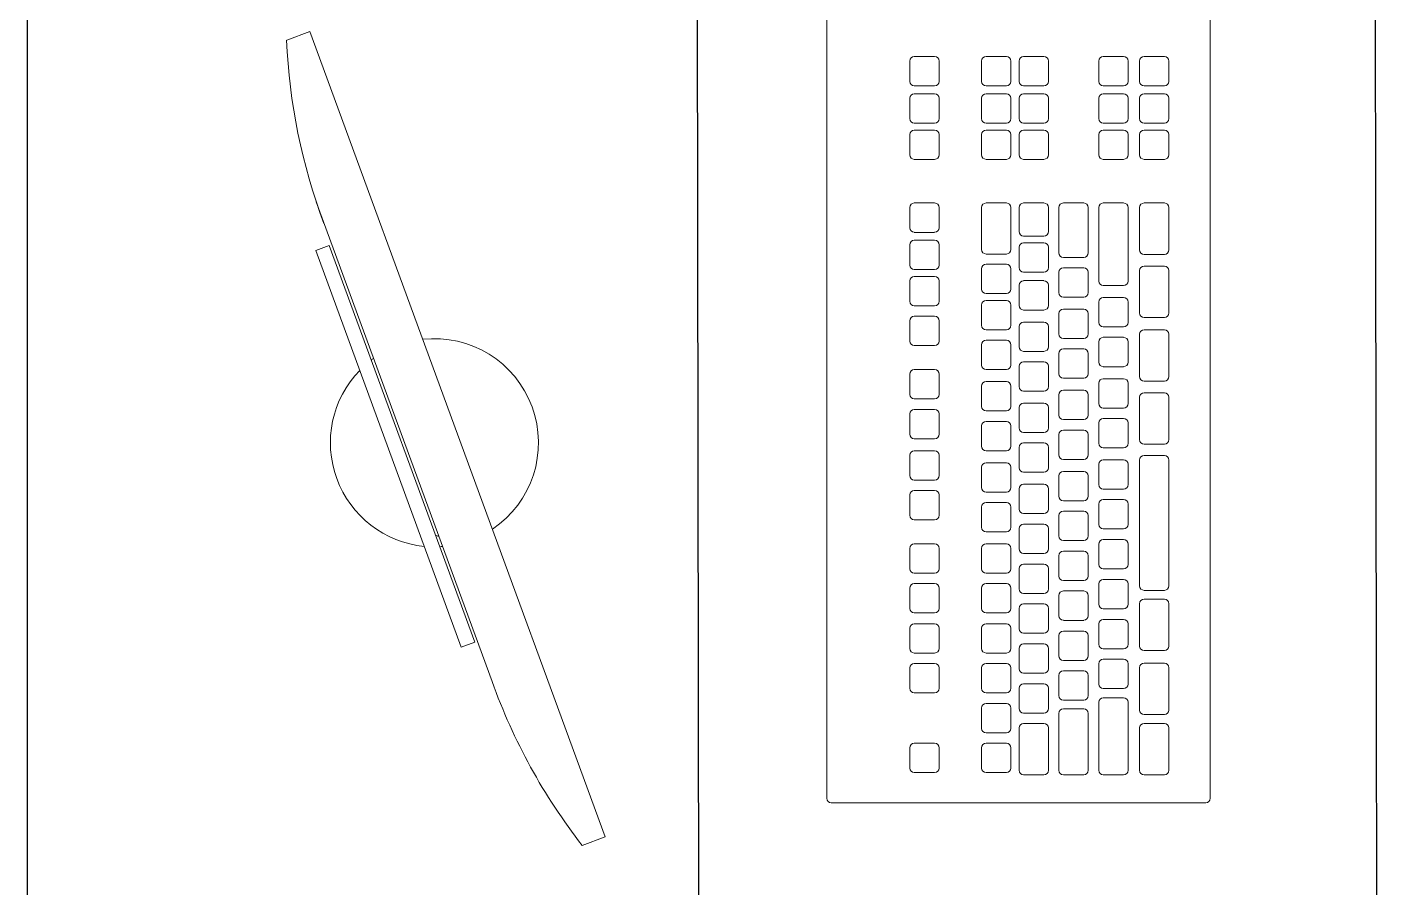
# Model space of a CAD drawing. Header units: metres. Extents: x -39 to 21688, y -24 to 9022.
# Drawn here: x 301.014 to 301.613, y 41.213 to 41.593 of the extents above; entities that cross this region are included whole.
import ezdxf

# ---------------------------------------------------------------- set-up
doc = ezdxf.new("R2010")
doc.units = ezdxf.units.M
doc.header["$MEASUREMENT"] = 0
doc.linetypes.add('CONTINUA', pattern=[0])
doc.layers.add('AR-CALLES', color=4, linetype='Continuous')
doc.layers.add('AR-MOBILIRIO', color=1, linetype='Continuous')

# ---------------------------------------------------------------- blocks, each defined once
blk = doc.blocks.new('AR-MOB. RECEPCION')
at = {"layer": 'AR-MOBILIRIO', "extrusion": (-1.60905e-07, -3.9026e-07, 1)}
for p, q in [((-0.59471, 2.83496, 0), (-0.59472, -2.85186, 0)), ((0.00407, -2.85284, 0), (-0.00019, 0.13393, 0))]:
    blk.add_line(p, q, dxfattribs=at)
at = {"layer": 'AR-MOBILIRIO', "linetype": 'CONTINUA', "lineweight": 5}
for p, q in [((-0.24128, -0.7876, 0), (-0.24128, -1.20897, 0)), ((-0.07179, -0.7876, 0), (-0.07179, -1.20897, 0)), ((-0.46978, -0.87036, 0), (-0.48, -0.87411, 0)), ((-0.33916, -1.22599, 0), (-0.46978, -0.87036, 0)), ((-0.2046, -0.88783, 0), (-0.2046, -0.88335, 0)), ((-0.2046, -0.89232, 0), (-0.2046, -0.88335, 0)), ((-0.2026, -0.88135, 0), (-0.19363, -0.88135, 0)), ((-0.19163, -0.88783, 0), (-0.19163, -0.88335, 0)), ((-0.19163, -0.88335, 0), (-0.19163, -0.89232, 0)), ((-0.17285, -0.89232, 0), (-0.17285, -0.88335, 0)), ((-0.17086, -0.88135, 0), (-0.16189, -0.88135, 0)), ((-0.15989, -0.88335, 0), (-0.15989, -0.89232, 0)), ((-0.15631, -0.89232, 0), (-0.15631, -0.88335, 0)), ((-0.15431, -0.88135, 0), (-0.14534, -0.88135, 0)), ((-0.14335, -0.88335, 0), (-0.14335, -0.89232, 0)), ((-0.12108, -0.89232, 0), (-0.12108, -0.88335, 0)), ((-0.11908, -0.88135, 0), (-0.11011, -0.88135, 0)), ((-0.10811, -0.88335, 0), (-0.10811, -0.89232, 0)), ((-0.10302, -0.89232, 0), (-0.10302, -0.88335, 0)), ((-0.10103, -0.88135, 0), (-0.09205, -0.88135, 0)), ((-0.09006, -0.88335, 0), (-0.09006, -0.89232, 0)), ((-0.19363, -0.89431, 0), (-0.2026, -0.89431, 0)), ((-0.2026, -0.89782, 0), (-0.19363, -0.89782, 0)), ((-0.16189, -0.89431, 0), (-0.17086, -0.89431, 0)), ((-0.17086, -0.89782, 0), (-0.16189, -0.89782, 0)), ((-0.14534, -0.89431, 0), (-0.15431, -0.89431, 0)), ((-0.15431, -0.89782, 0), (-0.14534, -0.89782, 0)), ((-0.11011, -0.89431, 0), (-0.11908, -0.89431, 0)), ((-0.11908, -0.89782, 0), (-0.11011, -0.89782, 0)), ((-0.09205, -0.89431, 0), (-0.10103, -0.89431, 0)), ((-0.10103, -0.89782, 0), (-0.09205, -0.89782, 0)), ((-0.2046, -0.90878, 0), (-0.2046, -0.89981, 0)), ((-0.19163, -0.89981, 0), (-0.19163, -0.90878, 0)), ((-0.17285, -0.90878, 0), (-0.17285, -0.89981, 0)), ((-0.15989, -0.89981, 0), (-0.15989, -0.90878, 0)), ((-0.15631, -0.90878, 0), (-0.15631, -0.89981, 0)), ((-0.14335, -0.89981, 0), (-0.14335, -0.90878, 0)), ((-0.12108, -0.90878, 0), (-0.12108, -0.89981, 0)), ((-0.10811, -0.89981, 0), (-0.10811, -0.90878, 0)), ((-0.10302, -0.90878, 0), (-0.10302, -0.89981, 0)), ((-0.09006, -0.89981, 0), (-0.09006, -0.90878, 0)), ((-0.2046, -0.92477, 0), (-0.2046, -0.9158, 0)), ((-0.19363, -0.91078, 0), (-0.2026, -0.91078, 0)), ((-0.2026, -0.91381, 0), (-0.19363, -0.91381, 0)), ((-0.19163, -0.9158, 0), (-0.19163, -0.92477, 0)), ((-0.17285, -0.92477, 0), (-0.17285, -0.9158, 0)), ((-0.16189, -0.91078, 0), (-0.17086, -0.91078, 0)), ((-0.17086, -0.91381, 0), (-0.16189, -0.91381, 0)), ((-0.15989, -0.9158, 0), (-0.15989, -0.92477, 0)), ((-0.15631, -0.92477, 0), (-0.15631, -0.9158, 0)), ((-0.14534, -0.91078, 0), (-0.15431, -0.91078, 0)), ((-0.15431, -0.91381, 0), (-0.14534, -0.91381, 0)), ((-0.14335, -0.9158, 0), (-0.14335, -0.92477, 0)), ((-0.12108, -0.92477, 0), (-0.12108, -0.9158, 0)), ((-0.11011, -0.91078, 0), (-0.11908, -0.91078, 0)), ((-0.11908, -0.91381, 0), (-0.11011, -0.91381, 0)), ((-0.10811, -0.9158, 0), (-0.10811, -0.92477, 0)), ((-0.10302, -0.92477, 0), (-0.10302, -0.9158, 0)), ((-0.09205, -0.91078, 0), (-0.10103, -0.91078, 0)), ((-0.10103, -0.91381, 0), (-0.09205, -0.91381, 0)), ((-0.09006, -0.9158, 0), (-0.09006, -0.92477, 0)), ((-0.19363, -0.92677, 0), (-0.2026, -0.92677, 0)), ((-0.16189, -0.92677, 0), (-0.17086, -0.92677, 0)), ((-0.14534, -0.92677, 0), (-0.15431, -0.92677, 0)), ((-0.11011, -0.92677, 0), (-0.11908, -0.92677, 0)), ((-0.09205, -0.92677, 0), (-0.10103, -0.92677, 0)), ((-0.46702, -0.94546, 0), (-0.38919, -1.15737, 0)), ((-0.2026, -0.94604, 0), (-0.19363, -0.94604, 0)), ((-0.17086, -0.94604, 0), (-0.16189, -0.94604, 0)), ((-0.15431, -0.94604, 0), (-0.14534, -0.94604, 0)), ((-0.1367, -0.94604, 0), (-0.12772, -0.94604, 0)), ((-0.11908, -0.94604, 0), (-0.11011, -0.94604, 0)), ((-0.10103, -0.94604, 0), (-0.09205, -0.94604, 0)), ((-0.2046, -0.957, 0), (-0.2046, -0.94803, 0)), ((-0.19163, -0.94803, 0), (-0.19163, -0.957, 0)), ((-0.17285, -0.96658, 0), (-0.17285, -0.94803, 0)), ((-0.15989, -0.94803, 0), (-0.15989, -0.96658, 0)), ((-0.15631, -0.95866, 0), (-0.15631, -0.94803, 0)), ((-0.14335, -0.94803, 0), (-0.14335, -0.95866, 0)), ((-0.13869, -0.96806, 0), (-0.13869, -0.94803, 0)), ((-0.12573, -0.94803, 0), (-0.12573, -0.96806, 0)), ((-0.12108, -0.9805, 0), (-0.12108, -0.94803, 0)), ((-0.10812, -0.94803, 0), (-0.10812, -0.9805, 0)), ((-0.10302, -0.96675, 0), (-0.10302, -0.94803, 0)), ((-0.09006, -0.94803, 0), (-0.09006, -0.96675, 0)), ((-0.19363, -0.959, 0), (-0.2026, -0.959, 0)), ((-0.2026, -0.9625, 0), (-0.19363, -0.9625, 0)), ((-0.14534, -0.96066, 0), (-0.15431, -0.96066, 0)), ((-0.15431, -0.9636, 0), (-0.14534, -0.9636, 0)), ((-0.2046, -0.97347, 0), (-0.2046, -0.96449, 0)), ((-0.19163, -0.96449, 0), (-0.19163, -0.97347, 0)), ((-0.16189, -0.96858, 0), (-0.17086, -0.96858, 0)), ((-0.15631, -0.97457, 0), (-0.15631, -0.96559, 0)), ((-0.14335, -0.96559, 0), (-0.14335, -0.97457, 0)), ((-0.09205, -0.96874, 0), (-0.10103, -0.96874, 0)), ((-0.19363, -0.97546, 0), (-0.2026, -0.97546, 0)), ((-0.17285, -0.98407, 0), (-0.17285, -0.9751, 0)), ((-0.17086, -0.97311, 0), (-0.16189, -0.97311, 0)), ((-0.15989, -0.9751, 0), (-0.15989, -0.98407, 0)), ((-0.12772, -0.97005, 0), (-0.1367, -0.97005, 0)), ((-0.1367, -0.97466, 0), (-0.12772, -0.97466, 0)), ((-0.10302, -0.99461, 0), (-0.10302, -0.97589, 0)), ((-0.10103, -0.9739, 0), (-0.09205, -0.9739, 0)), ((-0.09006, -0.97589, 0), (-0.09006, -0.99461, 0)), ((-0.2046, -0.98946, 0), (-0.2046, -0.98048, 0)), ((-0.2026, -0.97849, 0), (-0.19363, -0.97849, 0)), ((-0.19163, -0.98048, 0), (-0.19163, -0.98946, 0)), ((-0.14534, -0.97656, 0), (-0.15431, -0.97656, 0)), ((-0.15431, -0.98034, 0), (-0.14534, -0.98034, 0)), ((-0.13869, -0.98562, 0), (-0.13869, -0.97665, 0)), ((-0.12573, -0.97665, 0), (-0.12573, -0.98562, 0)), ((-0.16189, -0.98607, 0), (-0.17086, -0.98607, 0)), ((-0.15631, -0.99131, 0), (-0.15631, -0.98234, 0)), ((-0.14335, -0.98234, 0), (-0.14335, -0.99131, 0)), ((-0.12772, -0.98762, 0), (-0.1367, -0.98762, 0)), ((-0.11011, -0.9825, 0), (-0.11908, -0.9825, 0)), ((-0.11908, -0.9878, 0), (-0.11011, -0.9878, 0)), ((-0.19363, -0.99145, 0), (-0.2026, -0.99145, 0)), ((-0.17285, -1.00006, 0), (-0.17285, -0.99109, 0)), ((-0.17086, -0.9891, 0), (-0.16189, -0.9891, 0)), ((-0.15989, -0.99109, 0), (-0.15989, -1.00006, 0)), ((-0.14534, -0.9933, 0), (-0.15431, -0.9933, 0)), ((-0.1367, -0.99292, 0), (-0.12772, -0.99292, 0)), ((-0.12108, -0.99877, 0), (-0.12108, -0.9898, 0)), ((-0.10812, -0.9898, 0), (-0.10812, -0.99877, 0)), ((-0.2046, -1.00702, 0), (-0.2046, -0.99805, 0)), ((-0.2026, -0.99605, 0), (-0.19363, -0.99605, 0)), ((-0.19163, -0.99805, 0), (-0.19163, -1.00702, 0)), ((-0.15431, -0.99861, 0), (-0.14534, -0.99861, 0)), ((-0.13869, -1.00389, 0), (-0.13869, -0.99491, 0)), ((-0.12573, -0.99491, 0), (-0.12573, -1.00389, 0)), ((-0.09205, -0.9966, 0), (-0.10103, -0.9966, 0)), ((-0.16189, -1.00206, 0), (-0.17086, -1.00206, 0)), ((-0.15631, -1.00957, 0), (-0.15631, -1.0006, 0)), ((-0.14335, -1.0006, 0), (-0.14335, -1.00957, 0)), ((-0.12772, -1.00588, 0), (-0.1367, -1.00588, 0)), ((-0.11011, -1.00076, 0), (-0.11908, -1.00076, 0)), ((-0.11908, -1.00536, 0), (-0.11011, -1.00536, 0)), ((-0.10302, -1.0227, 0), (-0.10302, -1.00398, 0)), ((-0.10103, -1.00199, 0), (-0.09205, -1.00199, 0)), ((-0.09006, -1.00398, 0), (-0.09006, -1.0227, 0)), ((-0.19363, -1.00901, 0), (-0.2026, -1.00901, 0)), ((-0.17285, -1.01763, 0), (-0.17285, -1.00865, 0)), ((-0.17086, -1.00666, 0), (-0.16189, -1.00666, 0)), ((-0.15989, -1.00865, 0), (-0.15989, -1.01763, 0)), ((-0.14534, -1.01157, 0), (-0.15431, -1.01157, 0)), ((-0.1367, -1.01048, 0), (-0.12772, -1.01048, 0)), ((-0.12108, -1.01633, 0), (-0.12108, -1.00736, 0)), ((-0.10812, -1.00736, 0), (-0.10812, -1.01633, 0)), ((-0.15431, -1.01617, 0), (-0.14534, -1.01617, 0)), ((-0.13869, -1.02145, 0), (-0.13869, -1.01248, 0)), ((-0.12573, -1.01248, 0), (-0.12573, -1.02145, 0)), ((-0.2046, -1.03059, 0), (-0.2046, -1.02162, 0)), ((-0.2026, -1.01962, 0), (-0.19363, -1.01962, 0)), ((-0.19163, -1.02162, 0), (-0.19163, -1.03059, 0)), ((-0.16189, -1.01962, 0), (-0.17086, -1.01962, 0)), ((-0.15631, -1.02714, 0), (-0.15631, -1.01816, 0)), ((-0.14335, -1.01816, 0), (-0.14335, -1.02714, 0)), ((-0.12772, -1.02344, 0), (-0.1367, -1.02344, 0)), ((-0.11011, -1.01833, 0), (-0.11908, -1.01833, 0)), ((-0.11908, -1.02363, 0), (-0.11011, -1.02363, 0)), ((-0.17285, -1.03589, 0), (-0.17285, -1.02692, 0)), ((-0.17086, -1.02492, 0), (-0.16189, -1.02492, 0)), ((-0.15989, -1.02692, 0), (-0.15989, -1.03589, 0)), ((-0.14534, -1.02913, 0), (-0.15431, -1.02913, 0)), ((-0.1367, -1.02875, 0), (-0.12772, -1.02875, 0)), ((-0.12108, -1.0346, 0), (-0.12108, -1.02562, 0)), ((-0.10812, -1.02562, 0), (-0.10812, -1.0346, 0)), ((-0.09205, -1.0247, 0), (-0.10103, -1.0247, 0)), ((-0.10103, -1.02985, 0), (-0.09205, -1.02985, 0)), ((-0.19363, -1.03258, 0), (-0.2026, -1.03258, 0)), ((-0.15431, -1.03443, 0), (-0.14534, -1.03443, 0)), ((-0.13869, -1.03971, 0), (-0.13869, -1.03074, 0)), ((-0.12573, -1.03074, 0), (-0.12573, -1.03971, 0)), ((-0.10302, -1.05056, 0), (-0.10302, -1.03184, 0)), ((-0.09006, -1.03184, 0), (-0.09006, -1.05056, 0)), ((-0.2046, -1.04815, 0), (-0.2046, -1.03918, 0)), ((-0.2026, -1.03718, 0), (-0.19363, -1.03718, 0)), ((-0.19163, -1.03918, 0), (-0.19163, -1.04815, 0)), ((-0.16189, -1.03789, 0), (-0.17086, -1.03789, 0)), ((-0.15631, -1.0454, 0), (-0.15631, -1.03643, 0)), ((-0.14335, -1.03643, 0), (-0.14335, -1.0454, 0)), ((-0.12772, -1.04171, 0), (-0.1367, -1.04171, 0)), ((-0.11011, -1.03659, 0), (-0.11908, -1.03659, 0)), ((-0.11908, -1.04119, 0), (-0.11011, -1.04119, 0)), ((-0.17285, -1.05345, 0), (-0.17285, -1.04448, 0)), ((-0.17086, -1.04249, 0), (-0.16189, -1.04249, 0)), ((-0.15989, -1.04448, 0), (-0.15989, -1.05345, 0)), ((-0.14534, -1.0474, 0), (-0.15431, -1.0474, 0)), ((-0.1367, -1.04631, 0), (-0.12772, -1.04631, 0)), ((-0.12108, -1.05216, 0), (-0.12108, -1.04319, 0)), ((-0.10812, -1.04319, 0), (-0.10812, -1.05216, 0)), ((-0.19363, -1.05014, 0), (-0.2026, -1.05014, 0)), ((-0.15431, -1.052, 0), (-0.14534, -1.052, 0)), ((-0.13869, -1.05728, 0), (-0.13869, -1.0483, 0)), ((-0.12573, -1.0483, 0), (-0.12573, -1.05728, 0)), ((-0.09205, -1.05256, 0), (-0.10103, -1.05256, 0)), ((-0.2046, -1.06642, 0), (-0.2046, -1.05744, 0)), ((-0.2026, -1.05545, 0), (-0.19363, -1.05545, 0)), ((-0.19163, -1.05744, 0), (-0.19163, -1.06642, 0)), ((-0.16189, -1.05545, 0), (-0.17086, -1.05545, 0)), ((-0.15631, -1.06296, 0), (-0.15631, -1.05399, 0)), ((-0.14335, -1.05399, 0), (-0.14335, -1.06296, 0)), ((-0.12772, -1.05927, 0), (-0.1367, -1.05927, 0)), ((-0.11011, -1.05415, 0), (-0.11908, -1.05415, 0)), ((-0.11908, -1.05946, 0), (-0.11011, -1.05946, 0)), ((-0.10302, -1.11512, 0), (-0.10302, -1.05956, 0)), ((-0.10103, -1.05757, 0), (-0.09205, -1.05757, 0)), ((-0.09006, -1.05956, 0), (-0.09006, -1.11512, 0)), ((-0.17285, -1.07172, 0), (-0.17285, -1.06275, 0)), ((-0.17086, -1.06075, 0), (-0.16189, -1.06075, 0)), ((-0.15989, -1.06275, 0), (-0.15989, -1.07172, 0)), ((-0.14534, -1.06496, 0), (-0.15431, -1.06496, 0)), ((-0.1367, -1.06457, 0), (-0.12772, -1.06457, 0)), ((-0.12108, -1.07042, 0), (-0.12108, -1.06145, 0)), ((-0.10812, -1.06145, 0), (-0.10812, -1.07042, 0)), ((-0.19363, -1.06841, 0), (-0.2026, -1.06841, 0)), ((-0.15431, -1.07026, 0), (-0.14534, -1.07026, 0)), ((-0.13869, -1.07554, 0), (-0.13869, -1.06657, 0)), ((-0.12573, -1.06657, 0), (-0.12573, -1.07554, 0)), ((-0.2046, -1.08398, 0), (-0.2046, -1.075, 0)), ((-0.2026, -1.07301, 0), (-0.19363, -1.07301, 0)), ((-0.19163, -1.075, 0), (-0.19163, -1.08398, 0)), ((-0.16189, -1.07371, 0), (-0.17086, -1.07371, 0)), ((-0.15631, -1.08123, 0), (-0.15631, -1.07226, 0)), ((-0.14335, -1.07226, 0), (-0.14335, -1.08123, 0)), ((-0.12772, -1.07754, 0), (-0.1367, -1.07754, 0)), ((-0.11011, -1.07242, 0), (-0.11908, -1.07242, 0)), ((-0.11908, -1.07702, 0), (-0.11011, -1.07702, 0)), ((-0.17285, -1.08928, 0), (-0.17285, -1.08031, 0)), ((-0.17086, -1.07831, 0), (-0.16189, -1.07831, 0)), ((-0.15989, -1.08031, 0), (-0.15989, -1.08928, 0)), ((-0.14534, -1.08322, 0), (-0.15431, -1.08322, 0)), ((-0.1367, -1.08214, 0), (-0.12772, -1.08214, 0)), ((-0.12108, -1.08799, 0), (-0.12108, -1.07901, 0)), ((-0.10812, -1.07901, 0), (-0.10812, -1.08799, 0)), ((-0.19363, -1.08597, 0), (-0.2026, -1.08597, 0)), ((-0.15431, -1.08782, 0), (-0.14534, -1.08782, 0)), ((-0.13869, -1.0931, 0), (-0.13869, -1.08413, 0)), ((-0.12573, -1.08413, 0), (-0.12573, -1.0931, 0)), ((-0.16189, -1.09128, 0), (-0.17086, -1.09128, 0)), ((-0.15631, -1.09879, 0), (-0.15631, -1.08982, 0)), ((-0.14335, -1.08982, 0), (-0.14335, -1.09879, 0)), ((-0.12772, -1.0951, 0), (-0.1367, -1.0951, 0)), ((-0.11011, -1.08998, 0), (-0.11908, -1.08998, 0)), ((-0.11908, -1.09471, 0), (-0.11011, -1.09471, 0)), ((-0.2046, -1.10755, 0), (-0.2046, -1.09857, 0)), ((-0.2026, -1.09658, 0), (-0.19363, -1.09658, 0)), ((-0.19163, -1.09857, 0), (-0.19163, -1.10755, 0)), ((-0.17285, -1.10755, 0), (-0.17285, -1.09857, 0)), ((-0.17086, -1.09658, 0), (-0.16189, -1.09658, 0)), ((-0.15989, -1.09857, 0), (-0.15989, -1.10755, 0)), ((-0.14534, -1.10078, 0), (-0.15431, -1.10078, 0)), ((-0.1367, -1.09983, 0), (-0.12772, -1.09983, 0)), ((-0.12108, -1.10568, 0), (-0.12108, -1.09671, 0)), ((-0.10812, -1.09671, 0), (-0.10812, -1.10568, 0)), ((-0.15631, -1.11649, 0), (-0.15631, -1.10751, 0)), ((-0.15431, -1.10552, 0), (-0.14534, -1.10552, 0)), ((-0.14335, -1.10751, 0), (-0.14335, -1.11649, 0)), ((-0.13869, -1.1108, 0), (-0.13869, -1.10183, 0)), ((-0.12573, -1.10183, 0), (-0.12573, -1.1108, 0)), ((-0.11011, -1.10768, 0), (-0.11908, -1.10768, 0)), ((-0.19363, -1.10954, 0), (-0.2026, -1.10954, 0)), ((-0.16189, -1.10954, 0), (-0.17086, -1.10954, 0)), ((-0.12772, -1.11279, 0), (-0.1367, -1.11279, 0)), ((-0.11908, -1.11228, 0), (-0.11011, -1.11228, 0)), ((-0.2046, -1.12511, 0), (-0.2046, -1.11614, 0)), ((-0.2026, -1.11414, 0), (-0.19363, -1.11414, 0)), ((-0.19163, -1.11614, 0), (-0.19163, -1.12511, 0)), ((-0.17285, -1.12511, 0), (-0.17285, -1.11614, 0)), ((-0.17086, -1.11414, 0), (-0.16189, -1.11414, 0)), ((-0.15989, -1.11614, 0), (-0.15989, -1.12511, 0)), ((-0.14534, -1.11848, 0), (-0.15431, -1.11848, 0)), ((-0.13869, -1.12836, 0), (-0.13869, -1.11939, 0)), ((-0.1367, -1.1174, 0), (-0.12772, -1.1174, 0)), ((-0.12573, -1.11939, 0), (-0.12573, -1.12836, 0)), ((-0.12108, -1.12324, 0), (-0.12108, -1.11427, 0)), ((-0.10812, -1.11427, 0), (-0.10812, -1.12324, 0)), ((-0.09205, -1.11711, 0), (-0.10103, -1.11711, 0)), ((-0.15631, -1.13405, 0), (-0.15631, -1.12508, 0)), ((-0.15431, -1.12308, 0), (-0.14534, -1.12308, 0)), ((-0.14335, -1.12508, 0), (-0.14335, -1.13405, 0)), ((-0.11011, -1.12524, 0), (-0.11908, -1.12524, 0)), ((-0.10302, -1.14173, 0), (-0.10302, -1.12301, 0)), ((-0.10103, -1.12102, 0), (-0.09205, -1.12102, 0)), ((-0.09006, -1.12301, 0), (-0.09006, -1.14173, 0)), ((-0.19363, -1.1271, 0), (-0.2026, -1.1271, 0)), ((-0.16189, -1.1271, 0), (-0.17086, -1.1271, 0)), ((-0.12772, -1.13036, 0), (-0.1367, -1.13036, 0)), ((-0.11908, -1.12997, 0), (-0.11011, -1.12997, 0)), ((-0.2046, -1.1428, 0), (-0.2046, -1.13383, 0)), ((-0.2026, -1.13184, 0), (-0.19363, -1.13184, 0)), ((-0.19163, -1.13383, 0), (-0.19163, -1.1428, 0)), ((-0.17285, -1.1428, 0), (-0.17285, -1.13383, 0)), ((-0.17086, -1.13184, 0), (-0.16189, -1.13184, 0)), ((-0.15989, -1.13383, 0), (-0.15989, -1.1428, 0)), ((-0.14534, -1.13604, 0), (-0.15431, -1.13604, 0)), ((-0.13869, -1.14606, 0), (-0.13869, -1.13709, 0)), ((-0.1367, -1.13509, 0), (-0.12772, -1.13509, 0)), ((-0.12573, -1.13709, 0), (-0.12573, -1.14606, 0)), ((-0.12108, -1.14094, 0), (-0.12108, -1.13197, 0)), ((-0.10812, -1.13197, 0), (-0.10812, -1.14094, 0)), ((-0.15631, -1.15175, 0), (-0.15631, -1.14277, 0)), ((-0.15431, -1.14078, 0), (-0.14534, -1.14078, 0)), ((-0.14335, -1.14277, 0), (-0.14335, -1.15175, 0)), ((-0.11011, -1.14293, 0), (-0.11908, -1.14293, 0)), ((-0.19363, -1.1448, 0), (-0.2026, -1.1448, 0)), ((-0.2026, -1.1494, 0), (-0.19363, -1.1494, 0)), ((-0.16189, -1.1448, 0), (-0.17086, -1.1448, 0)), ((-0.17086, -1.1494, 0), (-0.16189, -1.1494, 0)), ((-0.12772, -1.14805, 0), (-0.1367, -1.14805, 0)), ((-0.12108, -1.1585, 0), (-0.12108, -1.14953, 0)), ((-0.11908, -1.14754, 0), (-0.11011, -1.14754, 0)), ((-0.10812, -1.14953, 0), (-0.10812, -1.1585, 0)), ((-0.09205, -1.14372, 0), (-0.10103, -1.14372, 0)), ((-0.10103, -1.14928, 0), (-0.09205, -1.14928, 0)), ((-0.2046, -1.16037, 0), (-0.2046, -1.15139, 0)), ((-0.19163, -1.15139, 0), (-0.19163, -1.16037, 0)), ((-0.17285, -1.16037, 0), (-0.17285, -1.15139, 0)), ((-0.15989, -1.15139, 0), (-0.15989, -1.16037, 0)), ((-0.14534, -1.15374, 0), (-0.15431, -1.15374, 0)), ((-0.13869, -1.16362, 0), (-0.13869, -1.15465, 0)), ((-0.1367, -1.15265, 0), (-0.12772, -1.15265, 0)), ((-0.12573, -1.15465, 0), (-0.12573, -1.16362, 0)), ((-0.10302, -1.16999, 0), (-0.10302, -1.15127, 0)), ((-0.09006, -1.15127, 0), (-0.09006, -1.16999, 0)), ((-0.15631, -1.16931, 0), (-0.15631, -1.16033, 0)), ((-0.15431, -1.15834, 0), (-0.14534, -1.15834, 0)), ((-0.14335, -1.16033, 0), (-0.14335, -1.16931, 0)), ((-0.11011, -1.1605, 0), (-0.11908, -1.1605, 0)), ((-0.19363, -1.16236, 0), (-0.2026, -1.16236, 0)), ((-0.16189, -1.16236, 0), (-0.17086, -1.16236, 0)), ((-0.17086, -1.1671, 0), (-0.16189, -1.1671, 0)), ((-0.12772, -1.16561, 0), (-0.1367, -1.16561, 0)), ((-0.12108, -1.16657, 0), (-0.12108, -1.1966, 0)), ((-0.11908, -1.16457, 0), (-0.11011, -1.16457, 0)), ((-0.10812, -1.16657, 0), (-0.10812, -1.1966, 0)), ((-0.17285, -1.17806, 0), (-0.17285, -1.16909, 0)), ((-0.15989, -1.16909, 0), (-0.15989, -1.17806, 0)), ((-0.14534, -1.1713, 0), (-0.15431, -1.1713, 0)), ((-0.13869, -1.1966, 0), (-0.13869, -1.17146, 0)), ((-0.1367, -1.16947, 0), (-0.12772, -1.16947, 0)), ((-0.12573, -1.17146, 0), (-0.12573, -1.1966, 0)), ((-0.09205, -1.17199, 0), (-0.10103, -1.17199, 0)), ((-0.15631, -1.1966, 0), (-0.15631, -1.17789, 0)), ((-0.15431, -1.17589, 0), (-0.14534, -1.17589, 0)), ((-0.14335, -1.17789, 0), (-0.14335, -1.1966, 0)), ((-0.10302, -1.1966, 0), (-0.10302, -1.17789, 0)), ((-0.10103, -1.17589, 0), (-0.09205, -1.17589, 0)), ((-0.09006, -1.17789, 0), (-0.09006, -1.1966, 0)), ((-0.2026, -1.18466, 0), (-0.19363, -1.18466, 0)), ((-0.16189, -1.18006, 0), (-0.17086, -1.18006, 0)), ((-0.17086, -1.18466, 0), (-0.16189, -1.18466, 0)), ((-0.2046, -1.19563, 0), (-0.2046, -1.18665, 0)), ((-0.19163, -1.18665, 0), (-0.19163, -1.19563, 0)), ((-0.17285, -1.19563, 0), (-0.17285, -1.18665, 0)), ((-0.15989, -1.18665, 0), (-0.15989, -1.19563, 0)), ((-0.19363, -1.19762, 0), (-0.2026, -1.19762, 0)), ((-0.17086, -1.19762, 0), (-0.16189, -1.19762, 0)), ((-0.14534, -1.1986, 0), (-0.15431, -1.1986, 0)), ((-0.12772, -1.1986, 0), (-0.1367, -1.1986, 0)), ((-0.11011, -1.1986, 0), (-0.11908, -1.1986, 0)), ((-0.09205, -1.1986, 0), (-0.10103, -1.1986, 0)), ((-0.07379, -1.21096, 0), (-0.23929, -1.21096, 0)), ((-0.34937, -1.22975, 0), (-0.33916, -1.22599, 0))]:
    blk.add_line(p, q, dxfattribs=at)
at = {"layer": 'AR-MOBILIRIO', "extrusion": (-1.62179e-07, 3.89732e-07, 1)}
blk.add_line((-0.29858, -0.84938, 0), (-0.29683, -1.92437, 0), dxfattribs=at)
at = {"layer": 'AR-MOBILIRIO', "linetype": 'CONTINUA', "lineweight": 5, "elevation": 0}
for points in [[(-0.33916, -1.22599), (-0.46978, -0.87036), (-0.46978, -0.87036), (-0.33916, -1.22599)], [(-0.39689, -1.14005), (-0.46125, -0.96484), (-0.46716, -0.96701), (-0.40281, -1.14222)]]:
    blk.add_lwpolyline(points, close=True, dxfattribs=at)
at = {"layer": 'AR-MOBILIRIO', "linetype": 'CONTINUA', "lineweight": 5}
for centre, radius, start, end in [((-0.22244, -0.86376, 0), 0.25777, 182.30161, 200.74122), ((-0.2026, -0.88335, 0), 0.00199, 89.99989, 179.99989), ((-0.19363, -0.88335, 0), 0.00199, 359.99989, 89.99989), ((-0.17086, -0.88335, 0), 0.00199, 89.99989, 179.99989), ((-0.16189, -0.88335, 0), 0.00199, 359.99989, 89.99989), ((-0.15431, -0.88335, 0), 0.00199, 89.99989, 179.99989), ((-0.14534, -0.88335, 0), 0.00199, 359.99989, 89.99989), ((-0.11908, -0.88335, 0), 0.00199, 89.99989, 179.99989), ((-0.11011, -0.88335, 0), 0.00199, 359.99989, 89.99989), ((-0.10103, -0.88335, 0), 0.00199, 89.99989, 179.99989), ((-0.09205, -0.88335, 0), 0.00199, 359.99989, 89.99989), ((-0.2026, -0.89232, 0), 0.00199, 179.99989, 269.99989), ((-0.2026, -0.89232, 0), 0.00199, 179.99989, 269.99989), ((-0.2026, -0.89981, 0), 0.00199, 89.99989, 179.99989), ((-0.19363, -0.89232, 0), 0.00199, 269.99989, 359.99989), ((-0.19363, -0.89981, 0), 0.00199, 359.99989, 89.99989), ((-0.17086, -0.89232, 0), 0.00199, 179.99989, 269.99989), ((-0.17086, -0.89232, 0), 0.00199, 179.99989, 269.99989), ((-0.17086, -0.89981, 0), 0.00199, 89.99989, 179.99989), ((-0.16189, -0.89232, 0), 0.00199, 269.99989, 359.99989), ((-0.16189, -0.89981, 0), 0.00199, 359.99989, 89.99989), ((-0.15431, -0.89232, 0), 0.00199, 179.99989, 269.99989), ((-0.15431, -0.89232, 0), 0.00199, 179.99989, 269.99989), ((-0.15431, -0.89981, 0), 0.00199, 89.99989, 179.99989), ((-0.14534, -0.89232, 0), 0.00199, 269.99989, 359.99989), ((-0.14534, -0.89981, 0), 0.00199, 359.99989, 89.99989), ((-0.11908, -0.89232, 0), 0.00199, 179.99989, 269.99989), ((-0.11908, -0.89232, 0), 0.00199, 179.99989, 269.99989), ((-0.11908, -0.89981, 0), 0.00199, 89.99989, 179.99989), ((-0.11011, -0.89232, 0), 0.00199, 269.99989, 359.99989), ((-0.11011, -0.89981, 0), 0.00199, 359.99989, 89.99989), ((-0.10103, -0.89232, 0), 0.00199, 179.99989, 269.99989), ((-0.10103, -0.89232, 0), 0.00199, 179.99989, 269.99989), ((-0.10103, -0.89981, 0), 0.00199, 89.99989, 179.99989), ((-0.09205, -0.89232, 0), 0.00199, 269.99989, 359.99989), ((-0.09205, -0.89981, 0), 0.00199, 359.99989, 89.99989), ((-0.2026, -0.90878, 0), 0.00199, 179.99989, 269.99989), ((-0.2026, -0.90878, 0), 0.00199, 179.99989, 269.99989), ((-0.19363, -0.90878, 0), 0.00199, 269.99989, 359.99989), ((-0.17086, -0.90878, 0), 0.00199, 179.99989, 269.99989), ((-0.17086, -0.90878, 0), 0.00199, 179.99989, 269.99989), ((-0.16189, -0.90878, 0), 0.00199, 269.99989, 359.99989), ((-0.15431, -0.90878, 0), 0.00199, 179.99989, 269.99989), ((-0.15431, -0.90878, 0), 0.00199, 179.99989, 269.99989), ((-0.14534, -0.90878, 0), 0.00199, 269.99989, 359.99989), ((-0.11908, -0.90878, 0), 0.00199, 179.99989, 269.99989), ((-0.11908, -0.90878, 0), 0.00199, 179.99989, 269.99989), ((-0.11011, -0.90878, 0), 0.00199, 269.99989, 359.99989), ((-0.10103, -0.90878, 0), 0.00199, 179.99989, 269.99989), ((-0.10103, -0.90878, 0), 0.00199, 179.99989, 269.99989), ((-0.09205, -0.90878, 0), 0.00199, 269.99989, 359.99989), ((-0.2026, -0.9158, 0), 0.00199, 89.99989, 179.99989), ((-0.19363, -0.9158, 0), 0.00199, 359.99989, 89.99989), ((-0.17086, -0.9158, 0), 0.00199, 89.99989, 179.99989), ((-0.16189, -0.9158, 0), 0.00199, 359.99989, 89.99989), ((-0.15431, -0.9158, 0), 0.00199, 89.99989, 179.99989), ((-0.14534, -0.9158, 0), 0.00199, 359.99989, 89.99989), ((-0.11908, -0.9158, 0), 0.00199, 89.99989, 179.99989), ((-0.11011, -0.9158, 0), 0.00199, 359.99989, 89.99989), ((-0.10103, -0.9158, 0), 0.00199, 89.99989, 179.99989), ((-0.09205, -0.9158, 0), 0.00199, 359.99989, 89.99989), ((-0.2026, -0.92477, 0), 0.00199, 179.99989, 269.99989), ((-0.2026, -0.92477, 0), 0.00199, 179.99989, 269.99989), ((-0.19363, -0.92477, 0), 0.00199, 269.99989, 359.99989), ((-0.17086, -0.92477, 0), 0.00199, 179.99989, 269.99989), ((-0.17086, -0.92477, 0), 0.00199, 179.99989, 269.99989), ((-0.16189, -0.92477, 0), 0.00199, 269.99989, 359.99989), ((-0.15431, -0.92477, 0), 0.00199, 179.99989, 269.99989), ((-0.15431, -0.92477, 0), 0.00199, 179.99989, 269.99989), ((-0.14534, -0.92477, 0), 0.00199, 269.99989, 359.99989), ((-0.11908, -0.92477, 0), 0.00199, 179.99989, 269.99989), ((-0.11908, -0.92477, 0), 0.00199, 179.99989, 269.99989), ((-0.11011, -0.92477, 0), 0.00199, 269.99989, 359.99989), ((-0.10103, -0.92477, 0), 0.00199, 179.99989, 269.99989), ((-0.10103, -0.92477, 0), 0.00199, 179.99989, 269.99989), ((-0.09205, -0.92477, 0), 0.00199, 269.99989, 359.99989), ((-0.2026, -0.94803, 0), 0.00199, 89.99989, 179.99989), ((-0.19363, -0.94803, 0), 0.00199, 359.99989, 89.99989), ((-0.17086, -0.94803, 0), 0.00199, 89.99989, 179.99989), ((-0.16189, -0.94803, 0), 0.00199, 359.99989, 89.99989), ((-0.15431, -0.94803, 0), 0.00199, 89.99989, 179.99989), ((-0.14534, -0.94803, 0), 0.00199, 359.99989, 89.99989), ((-0.1367, -0.94803, 0), 0.00199, 89.99989, 179.99989), ((-0.12772, -0.94803, 0), 0.00199, 359.99989, 89.99989), ((-0.11908, -0.94803, 0), 0.00199, 89.99989, 179.99989), ((-0.11011, -0.94803, 0), 0.00199, 359.99989, 89.99989), ((-0.10103, -0.94803, 0), 0.00199, 89.99989, 179.99989), ((-0.09205, -0.94803, 0), 0.00199, 359.99989, 89.99989), ((-0.2026, -0.957, 0), 0.00199, 179.99989, 269.99989), ((-0.2026, -0.957, 0), 0.00199, 179.99989, 269.99989), ((-0.19363, -0.957, 0), 0.00199, 269.99989, 359.99989), ((-0.2026, -0.96449, 0), 0.00199, 89.99989, 179.99989), ((-0.19363, -0.96449, 0), 0.00199, 359.99989, 89.99989), ((-0.15431, -0.95866, 0), 0.00199, 179.99989, 269.99989), ((-0.15431, -0.96559, 0), 0.00199, 89.99989, 179.99989), ((-0.14534, -0.95866, 0), 0.00199, 269.99989, 359.99989), ((-0.14534, -0.96559, 0), 0.00199, 359.99989, 89.99989), ((-0.17086, -0.96658, 0), 0.00199, 179.99989, 269.99989), ((-0.16189, -0.96658, 0), 0.00199, 269.99989, 359.99989), ((-0.1367, -0.96806, 0), 0.00199, 179.99989, 269.99989), ((-0.1367, -0.96806, 0), 0.00199, 179.99989, 269.99989), ((-0.12772, -0.96806, 0), 0.00199, 269.99989, 359.99989), ((-0.10103, -0.96675, 0), 0.00199, 179.99989, 269.99989), ((-0.10103, -0.96675, 0), 0.00199, 179.99989, 269.99989), ((-0.09205, -0.96675, 0), 0.00199, 269.99989, 359.99989), ((-0.2026, -0.97347, 0), 0.00199, 179.99989, 269.99989), ((-0.2026, -0.97347, 0), 0.00199, 179.99989, 269.99989), ((-0.19363, -0.97347, 0), 0.00199, 269.99989, 359.99989), ((-0.17086, -0.9751, 0), 0.00199, 89.99989, 179.99989), ((-0.16189, -0.9751, 0), 0.00199, 359.99989, 89.99989), ((-0.15431, -0.97457, 0), 0.00199, 179.99989, 269.99989), ((-0.14534, -0.97457, 0), 0.00199, 269.99989, 359.99989), ((-0.1367, -0.97665, 0), 0.00199, 89.99989, 179.99989), ((-0.12772, -0.97665, 0), 0.00199, 359.99989, 89.99989), ((-0.10103, -0.97589, 0), 0.00199, 89.99989, 179.99989), ((-0.09205, -0.97589, 0), 0.00199, 359.99989, 89.99989), ((-0.2026, -0.98048, 0), 0.00199, 89.99989, 179.99989), ((-0.19363, -0.98048, 0), 0.00199, 359.99989, 89.99989), ((-0.15431, -0.98234, 0), 0.00199, 89.99989, 179.99989), ((-0.14534, -0.98234, 0), 0.00199, 359.99989, 89.99989), ((-0.11908, -0.9805, 0), 0.00199, 179.99989, 269.99989), ((-0.11908, -0.9805, 0), 0.00199, 179.99989, 269.99989), ((-0.11011, -0.9805, 0), 0.00199, 269.99989, 359.99989), ((-0.17086, -0.98407, 0), 0.00199, 179.99989, 269.99989), ((-0.17086, -0.98407, 0), 0.00199, 179.99989, 269.99989), ((-0.16189, -0.98407, 0), 0.00199, 269.99989, 359.99989), ((-0.1367, -0.98562, 0), 0.00199, 179.99989, 269.99989), ((-0.1367, -0.98562, 0), 0.00199, 179.99989, 269.99989), ((-0.12772, -0.98562, 0), 0.00199, 269.99989, 359.99989), ((-0.11908, -0.9898, 0), 0.00199, 89.99989, 179.99989), ((-0.11011, -0.9898, 0), 0.00199, 359.99989, 89.99989), ((-0.2026, -0.98946, 0), 0.00199, 179.99989, 269.99989), ((-0.2026, -0.98946, 0), 0.00199, 179.99989, 269.99989), ((-0.19363, -0.98946, 0), 0.00199, 269.99989, 359.99989), ((-0.17086, -0.99109, 0), 0.00199, 89.99989, 179.99989), ((-0.16189, -0.99109, 0), 0.00199, 359.99989, 89.99989), ((-0.15431, -0.99131, 0), 0.00199, 179.99989, 269.99989), ((-0.15431, -0.99131, 0), 0.00199, 179.99989, 269.99989), ((-0.14534, -0.99131, 0), 0.00199, 269.99989, 359.99989), ((-0.1367, -0.99491, 0), 0.00199, 89.99989, 179.99989), ((-0.12772, -0.99491, 0), 0.00199, 359.99989, 89.99989), ((-0.2026, -0.99805, 0), 0.00199, 89.99989, 179.99989), ((-0.19363, -0.99805, 0), 0.00199, 359.99989, 89.99989), ((-0.15431, -1.0006, 0), 0.00199, 89.99989, 179.99989), ((-0.14534, -1.0006, 0), 0.00199, 359.99989, 89.99989), ((-0.11908, -0.99877, 0), 0.00199, 179.99989, 269.99989), ((-0.11908, -0.99877, 0), 0.00199, 179.99989, 269.99989), ((-0.11011, -0.99877, 0), 0.00199, 269.99989, 359.99989), ((-0.10103, -0.99461, 0), 0.00199, 179.99989, 269.99989), ((-0.10103, -0.99461, 0), 0.00199, 179.99989, 269.99989), ((-0.09205, -0.99461, 0), 0.00199, 269.99989, 359.99989), ((-0.41469, -1.05193, 0), 0.04598, 303.86347, 96.47339), ((-0.17086, -1.00006, 0), 0.00199, 179.99989, 269.99989), ((-0.17086, -1.00006, 0), 0.00199, 179.99989, 269.99989), ((-0.16189, -1.00006, 0), 0.00199, 269.99989, 359.99989), ((-0.1367, -1.00389, 0), 0.00199, 179.99989, 269.99989), ((-0.1367, -1.00389, 0), 0.00199, 179.99989, 269.99989), ((-0.12772, -1.00389, 0), 0.00199, 269.99989, 359.99989), ((-0.11908, -1.00736, 0), 0.00199, 89.99989, 179.99989), ((-0.11011, -1.00736, 0), 0.00199, 359.99989, 89.99989), ((-0.10103, -1.00398, 0), 0.00199, 89.99989, 179.99989), ((-0.09205, -1.00398, 0), 0.00199, 359.99989, 89.99989), ((-0.2026, -1.00702, 0), 0.00199, 179.99989, 269.99989), ((-0.2026, -1.00702, 0), 0.00199, 179.99989, 269.99989), ((-0.19363, -1.00702, 0), 0.00199, 269.99989, 359.99989), ((-0.17086, -1.00865, 0), 0.00199, 89.99989, 179.99989), ((-0.16189, -1.00865, 0), 0.00199, 359.99989, 89.99989), ((-0.15431, -1.00957, 0), 0.00199, 179.99989, 269.99989), ((-0.15431, -1.00957, 0), 0.00199, 179.99989, 269.99989), ((-0.14534, -1.00957, 0), 0.00199, 269.99989, 359.99989), ((-0.1367, -1.01248, 0), 0.00199, 89.99989, 179.99989), ((-0.12772, -1.01248, 0), 0.00199, 359.99989, 89.99989), ((-0.41469, -1.05193, 0), 0.04598, 125.8397, 127.47767), ((-0.17086, -1.01763, 0), 0.00199, 179.99989, 269.99989), ((-0.17086, -1.01763, 0), 0.00199, 179.99989, 269.99989), ((-0.16189, -1.01763, 0), 0.00199, 269.99989, 359.99989), ((-0.15431, -1.01816, 0), 0.00199, 89.99989, 179.99989), ((-0.14534, -1.01816, 0), 0.00199, 359.99989, 89.99989), ((-0.11908, -1.01633, 0), 0.00199, 179.99989, 269.99989), ((-0.11908, -1.01633, 0), 0.00199, 179.99989, 269.99989), ((-0.11011, -1.01633, 0), 0.00199, 269.99989, 359.99989), ((-0.41469, -1.05193, 0), 0.04598, 135.9271, 264.40975), ((-0.2026, -1.02162, 0), 0.00199, 89.99989, 179.99989), ((-0.19363, -1.02162, 0), 0.00199, 359.99989, 89.99989), ((-0.1367, -1.02145, 0), 0.00199, 179.99989, 269.99989), ((-0.1367, -1.02145, 0), 0.00199, 179.99989, 269.99989), ((-0.12772, -1.02145, 0), 0.00199, 269.99989, 359.99989), ((-0.11908, -1.02562, 0), 0.00199, 89.99989, 179.99989), ((-0.11011, -1.02562, 0), 0.00199, 359.99989, 89.99989), ((-0.10103, -1.0227, 0), 0.00199, 179.99989, 269.99989), ((-0.10103, -1.0227, 0), 0.00199, 179.99989, 269.99989), ((-0.09205, -1.0227, 0), 0.00199, 269.99989, 359.99989), ((-0.17086, -1.02692, 0), 0.00199, 89.99989, 179.99989), ((-0.16189, -1.02692, 0), 0.00199, 359.99989, 89.99989), ((-0.15431, -1.02714, 0), 0.00199, 179.99989, 269.99989), ((-0.15431, -1.02714, 0), 0.00199, 179.99989, 269.99989), ((-0.14534, -1.02714, 0), 0.00199, 269.99989, 359.99989), ((-0.1367, -1.03074, 0), 0.00199, 89.99989, 179.99989), ((-0.12772, -1.03074, 0), 0.00199, 359.99989, 89.99989), ((-0.10103, -1.03184, 0), 0.00199, 89.99989, 179.99989), ((-0.09205, -1.03184, 0), 0.00199, 359.99989, 89.99989), ((-0.2026, -1.03059, 0), 0.00199, 179.99989, 269.99989), ((-0.2026, -1.03059, 0), 0.00199, 179.99989, 269.99989), ((-0.19363, -1.03059, 0), 0.00199, 269.99989, 359.99989), ((-0.17086, -1.03589, 0), 0.00199, 179.99989, 269.99989), ((-0.17086, -1.03589, 0), 0.00199, 179.99989, 269.99989), ((-0.16189, -1.03589, 0), 0.00199, 269.99989, 359.99989), ((-0.15431, -1.03643, 0), 0.00199, 89.99989, 179.99989), ((-0.14534, -1.03643, 0), 0.00199, 359.99989, 89.99989), ((-0.11908, -1.0346, 0), 0.00199, 179.99989, 269.99989), ((-0.11908, -1.0346, 0), 0.00199, 179.99989, 269.99989), ((-0.11011, -1.0346, 0), 0.00199, 269.99989, 359.99989), ((-0.2026, -1.03918, 0), 0.00199, 89.99989, 179.99989), ((-0.19363, -1.03918, 0), 0.00199, 359.99989, 89.99989), ((-0.1367, -1.03971, 0), 0.00199, 179.99989, 269.99989), ((-0.1367, -1.03971, 0), 0.00199, 179.99989, 269.99989), ((-0.12772, -1.03971, 0), 0.00199, 269.99989, 359.99989), ((-0.11908, -1.04319, 0), 0.00199, 89.99989, 179.99989), ((-0.11011, -1.04319, 0), 0.00199, 359.99989, 89.99989), ((-0.17086, -1.04448, 0), 0.00199, 89.99989, 179.99989), ((-0.16189, -1.04448, 0), 0.00199, 359.99989, 89.99989), ((-0.15431, -1.0454, 0), 0.00199, 179.99989, 269.99989), ((-0.15431, -1.0454, 0), 0.00199, 179.99989, 269.99989), ((-0.14534, -1.0454, 0), 0.00199, 269.99989, 359.99989), ((-0.1367, -1.0483, 0), 0.00199, 89.99989, 179.99989), ((-0.12772, -1.0483, 0), 0.00199, 359.99989, 89.99989), ((-0.2026, -1.04815, 0), 0.00199, 179.99989, 269.99989), ((-0.2026, -1.04815, 0), 0.00199, 179.99989, 269.99989), ((-0.19363, -1.04815, 0), 0.00199, 269.99989, 359.99989), ((-0.17086, -1.05345, 0), 0.00199, 179.99989, 269.99989), ((-0.17086, -1.05345, 0), 0.00199, 179.99989, 269.99989), ((-0.16189, -1.05345, 0), 0.00199, 269.99989, 359.99989), ((-0.15431, -1.05399, 0), 0.00199, 89.99989, 179.99989), ((-0.14534, -1.05399, 0), 0.00199, 359.99989, 89.99989), ((-0.11908, -1.05216, 0), 0.00199, 179.99989, 269.99989), ((-0.11908, -1.05216, 0), 0.00199, 179.99989, 269.99989), ((-0.11011, -1.05216, 0), 0.00199, 269.99989, 359.99989), ((-0.10103, -1.05056, 0), 0.00199, 179.99989, 269.99989), ((-0.10103, -1.05056, 0), 0.00199, 179.99989, 269.99989), ((-0.09205, -1.05056, 0), 0.00199, 269.99989, 359.99989), ((-0.2026, -1.05744, 0), 0.00199, 89.99989, 179.99989), ((-0.19363, -1.05744, 0), 0.00199, 359.99989, 89.99989), ((-0.1367, -1.05728, 0), 0.00199, 179.99989, 269.99989), ((-0.1367, -1.05728, 0), 0.00199, 179.99989, 269.99989), ((-0.12772, -1.05728, 0), 0.00199, 269.99989, 359.99989), ((-0.11908, -1.06145, 0), 0.00199, 89.99989, 179.99989), ((-0.11011, -1.06145, 0), 0.00199, 359.99989, 89.99989), ((-0.10103, -1.05956, 0), 0.00199, 89.99989, 179.99989), ((-0.09205, -1.05956, 0), 0.00199, 359.99989, 89.99989), ((-0.17086, -1.06275, 0), 0.00199, 89.99989, 179.99989), ((-0.16189, -1.06275, 0), 0.00199, 359.99989, 89.99989), ((-0.15431, -1.06296, 0), 0.00199, 179.99989, 269.99989), ((-0.15431, -1.06296, 0), 0.00199, 179.99989, 269.99989), ((-0.14534, -1.06296, 0), 0.00199, 269.99989, 359.99989), ((-0.1367, -1.06657, 0), 0.00199, 89.99989, 179.99989), ((-0.12772, -1.06657, 0), 0.00199, 359.99989, 89.99989), ((-0.2026, -1.06642, 0), 0.00199, 179.99989, 269.99989), ((-0.2026, -1.06642, 0), 0.00199, 179.99989, 269.99989), ((-0.19363, -1.06642, 0), 0.00199, 269.99989, 359.99989), ((-0.17086, -1.07172, 0), 0.00199, 179.99989, 269.99989), ((-0.17086, -1.07172, 0), 0.00199, 179.99989, 269.99989), ((-0.16189, -1.07172, 0), 0.00199, 269.99989, 359.99989), ((-0.15431, -1.07226, 0), 0.00199, 89.99989, 179.99989), ((-0.14534, -1.07226, 0), 0.00199, 359.99989, 89.99989), ((-0.11908, -1.07042, 0), 0.00199, 179.99989, 269.99989), ((-0.11908, -1.07042, 0), 0.00199, 179.99989, 269.99989), ((-0.11011, -1.07042, 0), 0.00199, 269.99989, 359.99989), ((-0.2026, -1.075, 0), 0.00199, 89.99989, 179.99989), ((-0.19363, -1.075, 0), 0.00199, 359.99989, 89.99989), ((-0.1367, -1.07554, 0), 0.00199, 179.99989, 269.99989), ((-0.1367, -1.07554, 0), 0.00199, 179.99989, 269.99989), ((-0.12772, -1.07554, 0), 0.00199, 269.99989, 359.99989), ((-0.11908, -1.07901, 0), 0.00199, 89.99989, 179.99989), ((-0.11011, -1.07901, 0), 0.00199, 359.99989, 89.99989), ((-0.17086, -1.08031, 0), 0.00199, 89.99989, 179.99989), ((-0.16189, -1.08031, 0), 0.00199, 359.99989, 89.99989), ((-0.15431, -1.08123, 0), 0.00199, 179.99989, 269.99989), ((-0.15431, -1.08123, 0), 0.00199, 179.99989, 269.99989), ((-0.14534, -1.08123, 0), 0.00199, 269.99989, 359.99989), ((-0.1367, -1.08413, 0), 0.00199, 89.99989, 179.99989), ((-0.12772, -1.08413, 0), 0.00199, 359.99989, 89.99989), ((-0.2026, -1.08398, 0), 0.00199, 179.99989, 269.99989), ((-0.2026, -1.08398, 0), 0.00199, 179.99989, 269.99989), ((-0.19363, -1.08398, 0), 0.00199, 269.99989, 359.99989), ((-0.17086, -1.08928, 0), 0.00199, 179.99989, 269.99989), ((-0.17086, -1.08928, 0), 0.00199, 179.99989, 269.99989), ((-0.16189, -1.08928, 0), 0.00199, 269.99989, 359.99989), ((-0.15431, -1.08982, 0), 0.00199, 89.99989, 179.99989), ((-0.14534, -1.08982, 0), 0.00199, 359.99989, 89.99989), ((-0.11908, -1.08799, 0), 0.00199, 179.99989, 269.99989), ((-0.11908, -1.08799, 0), 0.00199, 179.99989, 269.99989), ((-0.11011, -1.08799, 0), 0.00199, 269.99989, 359.99989), ((-0.1367, -1.0931, 0), 0.00199, 179.99989, 269.99989), ((-0.1367, -1.0931, 0), 0.00199, 179.99989, 269.99989), ((-0.12772, -1.0931, 0), 0.00199, 269.99989, 359.99989), ((-0.11908, -1.09671, 0), 0.00199, 89.99989, 179.99989), ((-0.11011, -1.09671, 0), 0.00199, 359.99989, 89.99989), ((-0.41469, -1.05193, 0), 0.04598, 272.85918, 274.49715), ((-0.2026, -1.09857, 0), 0.00199, 89.99989, 179.99989), ((-0.19363, -1.09857, 0), 0.00199, 359.99989, 89.99989), ((-0.17086, -1.09857, 0), 0.00199, 89.99989, 179.99989), ((-0.16189, -1.09857, 0), 0.00199, 359.99989, 89.99989), ((-0.15431, -1.09879, 0), 0.00199, 179.99989, 269.99989), ((-0.15431, -1.09879, 0), 0.00199, 179.99989, 269.99989), ((-0.14534, -1.09879, 0), 0.00199, 269.99989, 359.99989), ((-0.1367, -1.10183, 0), 0.00199, 89.99989, 179.99989), ((-0.12772, -1.10183, 0), 0.00199, 359.99989, 89.99989), ((-0.2026, -1.10755, 0), 0.00199, 179.99989, 269.99989), ((-0.2026, -1.10755, 0), 0.00199, 179.99989, 269.99989), ((-0.19363, -1.10755, 0), 0.00199, 269.99989, 359.99989), ((-0.17086, -1.10755, 0), 0.00199, 179.99989, 269.99989), ((-0.17086, -1.10755, 0), 0.00199, 179.99989, 269.99989), ((-0.16189, -1.10755, 0), 0.00199, 269.99989, 359.99989), ((-0.15431, -1.10751, 0), 0.00199, 89.99989, 179.99989), ((-0.14534, -1.10751, 0), 0.00199, 359.99989, 89.99989), ((-0.11908, -1.10568, 0), 0.00199, 179.99989, 269.99989), ((-0.11908, -1.10568, 0), 0.00199, 179.99989, 269.99989), ((-0.11011, -1.10568, 0), 0.00199, 269.99989, 359.99989), ((-0.1367, -1.1108, 0), 0.00199, 179.99989, 269.99989), ((-0.1367, -1.1108, 0), 0.00199, 179.99989, 269.99989), ((-0.12772, -1.1108, 0), 0.00199, 269.99989, 359.99989), ((-0.11908, -1.11427, 0), 0.00199, 89.99989, 179.99989), ((-0.11011, -1.11427, 0), 0.00199, 359.99989, 89.99989), ((-0.2026, -1.11614, 0), 0.00199, 89.99989, 179.99989), ((-0.19363, -1.11614, 0), 0.00199, 359.99989, 89.99989), ((-0.17086, -1.11614, 0), 0.00199, 89.99989, 179.99989), ((-0.16189, -1.11614, 0), 0.00199, 359.99989, 89.99989), ((-0.15431, -1.11649, 0), 0.00199, 179.99989, 269.99989), ((-0.15431, -1.11649, 0), 0.00199, 179.99989, 269.99989), ((-0.14534, -1.11649, 0), 0.00199, 269.99989, 359.99989), ((-0.1367, -1.11939, 0), 0.00199, 89.99989, 179.99989), ((-0.12772, -1.11939, 0), 0.00199, 359.99989, 89.99989), ((-0.10103, -1.11512, 0), 0.00199, 179.99989, 269.99989), ((-0.10103, -1.11512, 0), 0.00199, 179.99989, 269.99989), ((-0.09205, -1.11512, 0), 0.00199, 269.99989, 359.99989), ((-0.2026, -1.12511, 0), 0.00199, 179.99989, 269.99989), ((-0.2026, -1.12511, 0), 0.00199, 179.99989, 269.99989), ((-0.19363, -1.12511, 0), 0.00199, 269.99989, 359.99989), ((-0.17086, -1.12511, 0), 0.00199, 179.99989, 269.99989), ((-0.17086, -1.12511, 0), 0.00199, 179.99989, 269.99989), ((-0.16189, -1.12511, 0), 0.00199, 269.99989, 359.99989), ((-0.15431, -1.12508, 0), 0.00199, 89.99989, 179.99989), ((-0.14534, -1.12508, 0), 0.00199, 359.99989, 89.99989), ((-0.11908, -1.12324, 0), 0.00199, 179.99989, 269.99989), ((-0.11908, -1.12324, 0), 0.00199, 179.99989, 269.99989), ((-0.11011, -1.12324, 0), 0.00199, 269.99989, 359.99989), ((-0.10103, -1.12301, 0), 0.00199, 89.99989, 179.99989), ((-0.09205, -1.12301, 0), 0.00199, 359.99989, 89.99989), ((-0.1367, -1.12836, 0), 0.00199, 179.99989, 269.99989), ((-0.1367, -1.12836, 0), 0.00199, 179.99989, 269.99989), ((-0.12772, -1.12836, 0), 0.00199, 269.99989, 359.99989), ((-0.11908, -1.13197, 0), 0.00199, 89.99989, 179.99989), ((-0.11011, -1.13197, 0), 0.00199, 359.99989, 89.99989), ((-0.2026, -1.13383, 0), 0.00199, 89.99989, 179.99989), ((-0.19363, -1.13383, 0), 0.00199, 359.99989, 89.99989), ((-0.17086, -1.13383, 0), 0.00199, 89.99989, 179.99989), ((-0.16189, -1.13383, 0), 0.00199, 359.99989, 89.99989), ((-0.15431, -1.13405, 0), 0.00199, 179.99989, 269.99989), ((-0.15431, -1.13405, 0), 0.00199, 179.99989, 269.99989), ((-0.14534, -1.13405, 0), 0.00199, 269.99989, 359.99989), ((-0.1367, -1.13709, 0), 0.00199, 89.99989, 179.99989), ((-0.12772, -1.13709, 0), 0.00199, 359.99989, 89.99989), ((-0.2026, -1.1428, 0), 0.00199, 179.99989, 269.99989), ((-0.2026, -1.1428, 0), 0.00199, 179.99989, 269.99989), ((-0.19363, -1.1428, 0), 0.00199, 269.99989, 359.99989), ((-0.17086, -1.1428, 0), 0.00199, 179.99989, 269.99989), ((-0.17086, -1.1428, 0), 0.00199, 179.99989, 269.99989), ((-0.16189, -1.1428, 0), 0.00199, 269.99989, 359.99989), ((-0.15431, -1.14277, 0), 0.00199, 89.99989, 179.99989), ((-0.14534, -1.14277, 0), 0.00199, 359.99989, 89.99989), ((-0.11908, -1.14094, 0), 0.00199, 179.99989, 269.99989), ((-0.11908, -1.14094, 0), 0.00199, 179.99989, 269.99989), ((-0.11011, -1.14094, 0), 0.00199, 269.99989, 359.99989), ((-0.10103, -1.14173, 0), 0.00199, 179.99989, 269.99989), ((-0.10103, -1.14173, 0), 0.00199, 179.99989, 269.99989), ((-0.09205, -1.14173, 0), 0.00199, 269.99989, 359.99989), ((-0.2026, -1.15139, 0), 0.00199, 89.99989, 179.99989), ((-0.19363, -1.15139, 0), 0.00199, 359.99989, 89.99989), ((-0.17086, -1.15139, 0), 0.00199, 89.99989, 179.99989), ((-0.16189, -1.15139, 0), 0.00199, 359.99989, 89.99989), ((-0.1367, -1.14606, 0), 0.00199, 179.99989, 269.99989), ((-0.1367, -1.14606, 0), 0.00199, 179.99989, 269.99989), ((-0.12772, -1.14606, 0), 0.00199, 269.99989, 359.99989), ((-0.11908, -1.14953, 0), 0.00199, 89.99989, 179.99989), ((-0.11011, -1.14953, 0), 0.00199, 359.99989, 89.99989), ((-0.10103, -1.15127, 0), 0.00199, 89.99989, 179.99989), ((-0.09205, -1.15127, 0), 0.00199, 359.99989, 89.99989), ((-0.15431, -1.15175, 0), 0.00199, 179.99989, 269.99989), ((-0.15431, -1.15175, 0), 0.00199, 179.99989, 269.99989), ((-0.14534, -1.15175, 0), 0.00199, 269.99989, 359.99989), ((-0.1367, -1.15465, 0), 0.00199, 89.99989, 179.99989), ((-0.12772, -1.15465, 0), 0.00199, 359.99989, 89.99989), ((-0.14634, -1.07092, 0), 0.25777, 199.59563, 218.03524), ((-0.2026, -1.16037, 0), 0.00199, 179.99989, 269.99989), ((-0.2026, -1.16037, 0), 0.00199, 179.99989, 269.99989), ((-0.19363, -1.16037, 0), 0.00199, 269.99989, 359.99989), ((-0.17086, -1.16037, 0), 0.00199, 179.99989, 269.99989), ((-0.17086, -1.16037, 0), 0.00199, 179.99989, 269.99989), ((-0.16189, -1.16037, 0), 0.00199, 269.99989, 359.99989), ((-0.15431, -1.16033, 0), 0.00199, 89.99989, 179.99989), ((-0.14534, -1.16033, 0), 0.00199, 359.99989, 89.99989), ((-0.11908, -1.1585, 0), 0.00199, 179.99989, 269.99989), ((-0.11908, -1.1585, 0), 0.00199, 179.99989, 269.99989), ((-0.11011, -1.1585, 0), 0.00199, 269.99989, 359.99989), ((-0.17086, -1.16909, 0), 0.00199, 89.99989, 179.99989), ((-0.16189, -1.16909, 0), 0.00199, 359.99989, 89.99989), ((-0.1367, -1.16362, 0), 0.00199, 179.99989, 269.99989), ((-0.1367, -1.16362, 0), 0.00199, 179.99989, 269.99989), ((-0.12772, -1.16362, 0), 0.00199, 269.99989, 359.99989), ((-0.11908, -1.16657, 0), 0.00199, 89.99989, 179.99989), ((-0.11011, -1.16657, 0), 0.00199, 359.99989, 89.99989), ((-0.15431, -1.16931, 0), 0.00199, 179.99989, 269.99989), ((-0.15431, -1.16931, 0), 0.00199, 179.99989, 269.99989), ((-0.14534, -1.16931, 0), 0.00199, 269.99989, 359.99989), ((-0.1367, -1.17146, 0), 0.00199, 89.99989, 179.99989), ((-0.12772, -1.17146, 0), 0.00199, 359.99989, 89.99989), ((-0.10103, -1.16999, 0), 0.00199, 179.99989, 269.99989), ((-0.10103, -1.16999, 0), 0.00199, 179.99989, 269.99989), ((-0.09205, -1.16999, 0), 0.00199, 269.99989, 359.99989), ((-0.17086, -1.17806, 0), 0.00199, 179.99989, 269.99989), ((-0.17086, -1.17806, 0), 0.00199, 179.99989, 269.99989), ((-0.16189, -1.17806, 0), 0.00199, 269.99989, 359.99989), ((-0.15431, -1.17789, 0), 0.00199, 89.99989, 179.99989), ((-0.14534, -1.17789, 0), 0.00199, 359.99989, 89.99989), ((-0.10103, -1.17789, 0), 0.00199, 89.99989, 179.99989), ((-0.09205, -1.17789, 0), 0.00199, 359.99989, 89.99989), ((-0.2026, -1.18665, 0), 0.00199, 89.99989, 179.99989), ((-0.19363, -1.18665, 0), 0.00199, 359.99989, 89.99989), ((-0.17086, -1.18665, 0), 0.00199, 89.99989, 179.99989), ((-0.16189, -1.18665, 0), 0.00199, 359.99989, 89.99989), ((-0.2026, -1.19563, 0), 0.00199, 179.99989, 269.99989), ((-0.2026, -1.19563, 0), 0.00199, 179.99989, 269.99989), ((-0.19363, -1.19563, 0), 0.00199, 269.99989, 359.99989), ((-0.17086, -1.19563, 0), 0.00199, 179.99989, 269.99989), ((-0.17086, -1.19563, 0), 0.00199, 179.99989, 269.99989), ((-0.16189, -1.19563, 0), 0.00199, 269.99989, 359.99989), ((-0.15431, -1.1966, 0), 0.00199, 179.99989, 269.99989), ((-0.15431, -1.1966, 0), 0.00199, 179.99989, 269.99989), ((-0.14534, -1.1966, 0), 0.00199, 269.99989, 359.99989), ((-0.1367, -1.1966, 0), 0.00199, 179.99989, 269.99989), ((-0.1367, -1.1966, 0), 0.00199, 179.99989, 269.99989), ((-0.12772, -1.1966, 0), 0.00199, 269.99989, 359.99989), ((-0.11908, -1.1966, 0), 0.00199, 179.99989, 269.99989), ((-0.11908, -1.1966, 0), 0.00199, 179.99989, 269.99989), ((-0.11011, -1.1966, 0), 0.00199, 269.99989, 359.99989), ((-0.10103, -1.1966, 0), 0.00199, 179.99989, 269.99989), ((-0.10103, -1.1966, 0), 0.00199, 179.99989, 269.99989), ((-0.09205, -1.1966, 0), 0.00199, 269.99989, 359.99989), ((-0.23929, -1.20897, 0), 0.00199, 179.99989, 269.99989), ((-0.07379, -1.20897, 0), 0.00199, 269.99989, 359.99989)]:
    blk.add_arc(centre, radius, start, end, dxfattribs=at)
blk.add_open_spline([(-0.41274, -1.09325, 0), (-0.41325, -1.09307, 0), (-0.41376, -1.0929, 0), (-0.41427, -1.09273, 0)], degree=3, dxfattribs=at)

msp = doc.modelspace()

# ---------------------------------------------------------------- block references
at = {"layer": 'AR-CALLES', "rotation": 359.9998818690886}
msp.add_blockref('AR-MOB. RECEPCION', (301.60881, 42.46106, 0), dxfattribs=at)

doc.saveas('drawing.dxf')
